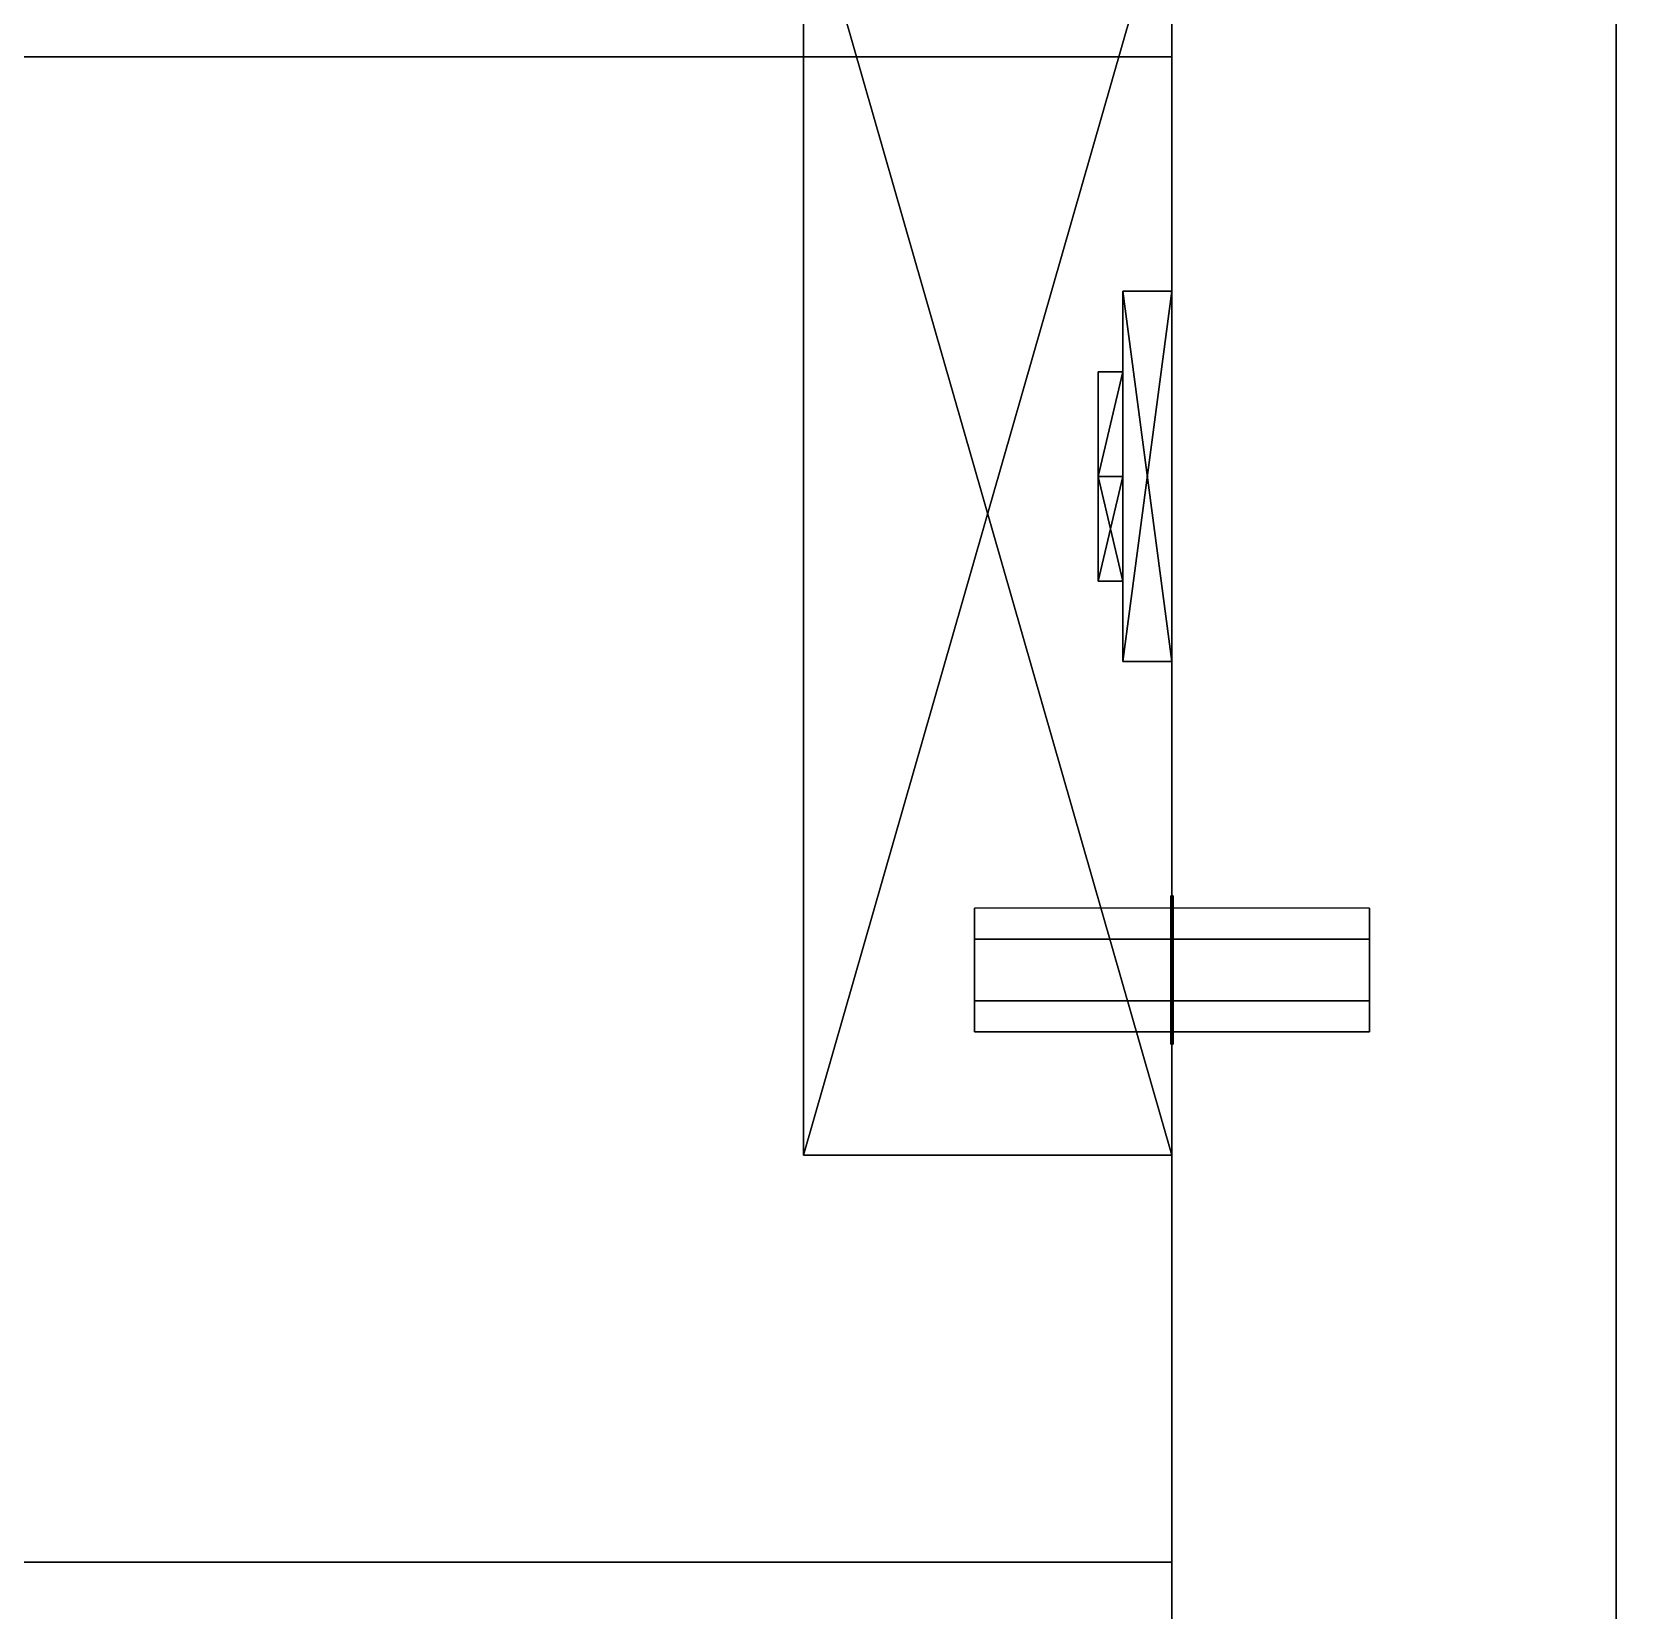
# Model space of a CAD drawing. Extents: x 0 to 4068, y -150 to 4325.
# Drawn here: x 2998.8 to 3064, y 317 to 381 of the extents above; entities that cross this region are included whole.
import ezdxf

# ---------------------------------------------------------------- set-up
doc = ezdxf.new("R2010")
doc.units = 0
for name, color, linetype in [('LAYER0', 7, 'CONTINUOUS'), ('LAYER108', 7, 'CONTINUOUS'), ('LAYER109', 7, 'CONTINUOUS'), ('LAYER111', 7, 'CONTINUOUS'), ('LAYER137', 7, 'CONTINUOUS'), ('LAYER138', 254, 'CONTINUOUS'), ('LAYER143', 253, 'CONTINUOUS'), ('LAYER145', 253, 'CONTINUOUS'), ('LAYER200', 7, 'CONTINUOUS'), ('LAYER264', 7, 'CONTINUOUS'), ('LAYER273', 7, 'CONTINUOUS'), ('LAYER276', 7, 'CONTINUOUS'), ('LAYER294', 7, 'CONTINUOUS'), ('LAYER295', 254, 'CONTINUOUS'), ('LAYER305', 253, 'CONTINUOUS'), ('LAYER307', 253, 'CONTINUOUS'), ('LAYER354', 45, 'CONTINUOUS'), ('LAYER360', 45, 'CONTINUOUS'), ('LAYER47', 7, 'CONTINUOUS')]:
    doc.layers.add(name, color=color, linetype=linetype)

msp = doc.modelspace()

# ---------------------------------------------------------------- linework, layer by layer
at = {"layer": 'LAYER0', "invisible_edges": 1}
for points in [[(4068, 4325, -5), (0, -150, -5), (0, 4325, -5), (4068, 4325, -5)], [(0, -150, -5), (4068, 4325, -5), (4068, -150, -5), (0, -150, -5)], [(4068, -150), (0, 4325), (0, -150), (4068, -150)], [(0, 4325), (4068, -150), (4068, 4325), (0, 4325)]]:
    msp.add_3dface(points, dxfattribs=at)
at = {"layer": 'LAYER108', "invisible_edges": 1}
for points in [[(3045, 0, 2359), (2139, 400, 2359), (2139, 0, 2359), (3045, 0, 2359)], [(2139, 400, 2359), (3045, 0, 2359), (3045, 400, 2359), (2139, 400, 2359)], [(3045, 400, 2341), (2139, 0, 2341), (2139, 400, 2341), (3045, 400, 2341)], [(2139, 0, 2341), (3045, 400, 2341), (3045, 0, 2341), (2139, 0, 2341)], [(3045, 0, 2359), (3045, 400, 2341), (3045, 400, 2359), (3045, 0, 2359)], [(3045, 400, 2341), (3045, 0, 2359), (3045, 0, 2341), (3045, 400, 2341)]]:
    msp.add_3dface(points, dxfattribs=at)
at = {"layer": 'LAYER109', "invisible_edges": 1}
for points in [[(2139, 0, 1701), (3045, 400, 1701), (3045, 0, 1701), (2139, 0, 1701)], [(3045, 400, 1701), (2139, 0, 1701), (2139, 400, 1701), (3045, 400, 1701)], [(2139, 400, 1719), (3045, 0, 1719), (3045, 400, 1719), (2139, 400, 1719)], [(3045, 0, 1719), (2139, 400, 1719), (2139, 0, 1719), (3045, 0, 1719)], [(3045, 0, 1719), (3045, 400, 1701), (3045, 400, 1719), (3045, 0, 1719)], [(3045, 400, 1701), (3045, 0, 1719), (3045, 0, 1701), (3045, 400, 1701)]]:
    msp.add_3dface(points, dxfattribs=at)
at = {"layer": 'LAYER111', "invisible_edges": 1}
for points in [[(3045, 0, 2360), (3045, 400, 1700), (3045, 0, 1700), (3045, 0, 2360)], [(3045, 400, 1700), (3045, 0, 2360), (3045, 400, 2360), (3045, 400, 1700)], [(3063, 0, 1700), (3045, 400, 1700), (3063, 400, 1700), (3063, 0, 1700)], [(3045, 400, 1700), (3063, 0, 1700), (3045, 0, 1700), (3045, 400, 1700)], [(3045, 0, 2360), (3063, 400, 2360), (3045, 400, 2360), (3045, 0, 2360)], [(3063, 400, 2360), (3045, 0, 2360), (3063, 0, 2360), (3063, 400, 2360)], [(3063, 400, 2360), (3063, 0, 1700), (3063, 400, 1700), (3063, 400, 2360)], [(3063, 0, 1700), (3063, 400, 2360), (3063, 0, 2360), (3063, 0, 1700)]]:
    msp.add_3dface(points, dxfattribs=at)
at = {"layer": 'LAYER137', "invisible_edges": 1}
for points in [[(2139, 24.6, 2021), (3045, 380, 2021), (3045, 24.6, 2021), (2139, 24.6, 2021)], [(3045, 380, 2021), (2139, 24.6, 2021), (2139, 380, 2021), (3045, 380, 2021)], [(2139, 380, 2039), (3045, 380, 2021), (2139, 380, 2021), (2139, 380, 2039)], [(3045, 380, 2021), (2139, 380, 2039), (3045, 380, 2039), (3045, 380, 2021)], [(2139, 380, 2039), (3045, 24.6, 2039), (3045, 380, 2039), (2139, 380, 2039)], [(3045, 24.6, 2039), (2139, 380, 2039), (2139, 24.6, 2039), (3045, 24.6, 2039)], [(3045, 24.6, 2039), (3045, 380, 2021), (3045, 380, 2039), (3045, 24.6, 2039)], [(3045, 380, 2021), (3045, 24.6, 2039), (3045, 24.6, 2021), (3045, 380, 2021)]]:
    msp.add_3dface(points, dxfattribs=at)
at = {"layer": 'LAYER138'}
for points in [[(3037, 345.5, 2018.5), (3037, 340.5, 2018.5), (3037, 341.75, 2020.665), (3037, 344.25, 2020.665)], [(3037, 345.5, 2018.5), (3037, 344.25, 2016.335), (3037, 341.75, 2016.335), (3037, 340.5, 2018.5)], [(3044.95, 340, 2018.5), (3044.95, 346, 2018.5), (3044.95, 344.5, 2021.098), (3044.95, 341.5, 2021.098)], [(3044.95, 340, 2018.5), (3044.95, 346, 2018.5), (3044.95, 344.5, 2015.902), (3044.95, 341.5, 2015.902)], [(3045.05, 340, 2018.5), (3045.05, 346, 2018.5), (3045.05, 344.5, 2021.098), (3045.05, 341.5, 2021.098)], [(3045.05, 340, 2018.5), (3045.05, 346, 2018.5), (3045.05, 344.5, 2015.902), (3045.05, 341.5, 2015.902)], [(3053, 345.5, 2018.5), (3053, 340.5, 2018.5), (3053, 341.75, 2020.665), (3053, 344.25, 2020.665)], [(3053, 345.5, 2018.5), (3053, 344.25, 2016.335), (3053, 341.75, 2016.335), (3053, 340.5, 2018.5)]]:
    msp.add_3dface(points, dxfattribs=at)
at = {"layer": 'LAYER143'}
for points in [[(3045, 335.5, 1796.217), (3030.079, 387.5, 1796.217), (3045, 387.5, 1796.217), (3045, 335.5, 1796.217)], [(3030.079, 335.5, 1796.217), (3030.079, 387.5, 1796.217), (3045, 335.5, 1796.217), (3030.079, 335.5, 1796.217)], [(3045, 387.5, 1809.783), (3030.079, 335.5, 1809.783), (3045, 335.5, 1809.783), (3045, 387.5, 1809.783)], [(3030.079, 387.5, 1809.783), (3030.079, 335.5, 1809.783), (3045, 387.5, 1809.783), (3030.079, 387.5, 1809.783)], [(3030.079, 335.5, 1796.217), (3030.079, 387.5, 1809.783), (3030.079, 387.5, 1796.217), (3030.079, 335.5, 1796.217)], [(3030.079, 335.5, 1809.783), (3030.079, 387.5, 1809.783), (3030.079, 335.5, 1796.217), (3030.079, 335.5, 1809.783)], [(3045, 355.5, 1829), (3045, 370.5, 1829), (3043.01, 370.5, 1829), (3045, 355.5, 1829)], [(3043.01, 355.5, 1829), (3045, 355.5, 1829), (3043.01, 370.5, 1829), (3043.01, 355.5, 1829)], [(3045, 370.5, 1777), (3045, 355.5, 1777), (3043.01, 355.5, 1777), (3045, 370.5, 1777)], [(3043.01, 370.5, 1777), (3045, 370.5, 1777), (3043.01, 355.5, 1777), (3043.01, 370.5, 1777)], [(3043.01, 370.5, 1829), (3045, 370.5, 1829), (3045, 370.5, 1777), (3043.01, 370.5, 1829)], [(3043.01, 370.5, 1777), (3043.01, 370.5, 1829), (3045, 370.5, 1777), (3043.01, 370.5, 1777)], [(3043.01, 355.5, 1829), (3043.01, 370.5, 1829), (3043.01, 370.5, 1777), (3043.01, 355.5, 1829)], [(3043.01, 355.5, 1777), (3043.01, 355.5, 1829), (3043.01, 370.5, 1777), (3043.01, 355.5, 1777)], [(3043.01, 367.2426, 1821.087), (3042.016, 363, 1816.291), (3042.016, 367.2426, 1821.087), (3043.01, 367.2426, 1821.087)], [(3043.01, 363, 1816.291), (3042.016, 363, 1816.291), (3043.01, 367.2426, 1821.087), (3043.01, 363, 1816.291)], [(3043.01, 367.2426, 1821.087), (3042.016, 363, 1825.883), (3043.01, 363, 1825.883), (3043.01, 367.2426, 1821.087)], [(3042.016, 367.2426, 1821.087), (3042.016, 363, 1825.883), (3043.01, 367.2426, 1821.087), (3042.016, 367.2426, 1821.087)], [(3042.016, 367.2426, 1821.087), (3042.016, 358.7574, 1821.087), (3042.016, 363, 1825.883), (3042.016, 367.2426, 1821.087)], [(3042.016, 363, 1816.291), (3042.016, 358.7574, 1821.087), (3042.016, 367.2426, 1821.087), (3042.016, 363, 1816.291)], [(3043.01, 367.2426, 1784.913), (3042.016, 363, 1780.117), (3042.016, 367.2426, 1784.913), (3043.01, 367.2426, 1784.913)], [(3043.01, 363, 1780.117), (3042.016, 363, 1780.117), (3043.01, 367.2426, 1784.913), (3043.01, 363, 1780.117)], [(3043.01, 367.2426, 1784.913), (3042.016, 363, 1789.709), (3043.01, 363, 1789.709), (3043.01, 367.2426, 1784.913)], [(3042.016, 367.2426, 1784.913), (3042.016, 363, 1789.709), (3043.01, 367.2426, 1784.913), (3042.016, 367.2426, 1784.913)], [(3042.016, 367.2426, 1784.913), (3042.016, 358.7574, 1784.913), (3042.016, 363, 1789.709), (3042.016, 367.2426, 1784.913)], [(3042.016, 363, 1780.117), (3042.016, 358.7574, 1784.913), (3042.016, 367.2426, 1784.913), (3042.016, 363, 1780.117)], [(3043.01, 367.2426, 1821.087), (3043.01, 363, 1816.291), (3043.01, 363, 1825.883), (3043.01, 367.2426, 1821.087)], [(3043.01, 367.2426, 1784.913), (3043.01, 363, 1780.117), (3043.01, 363, 1789.709), (3043.01, 367.2426, 1784.913)], [(3043.01, 363, 1816.291), (3042.016, 358.7574, 1821.087), (3042.016, 363, 1816.291), (3043.01, 363, 1816.291)], [(3043.01, 358.7574, 1821.087), (3042.016, 358.7574, 1821.087), (3043.01, 363, 1816.291), (3043.01, 358.7574, 1821.087)], [(3043.01, 358.7574, 1821.087), (3042.016, 363, 1825.883), (3042.016, 358.7574, 1821.087), (3043.01, 358.7574, 1821.087)], [(3043.01, 363, 1825.883), (3042.016, 363, 1825.883), (3043.01, 358.7574, 1821.087), (3043.01, 363, 1825.883)], [(3043.01, 363, 1780.117), (3042.016, 358.7574, 1784.913), (3042.016, 363, 1780.117), (3043.01, 363, 1780.117)], [(3043.01, 358.7574, 1784.913), (3042.016, 358.7574, 1784.913), (3043.01, 363, 1780.117), (3043.01, 358.7574, 1784.913)], [(3043.01, 358.7574, 1784.913), (3042.016, 363, 1789.709), (3042.016, 358.7574, 1784.913), (3043.01, 358.7574, 1784.913)], [(3043.01, 363, 1789.709), (3042.016, 363, 1789.709), (3043.01, 358.7574, 1784.913), (3043.01, 363, 1789.709)], [(3043.01, 363, 1816.291), (3043.01, 358.7574, 1821.087), (3043.01, 363, 1825.883), (3043.01, 363, 1816.291)], [(3043.01, 363, 1780.117), (3043.01, 358.7574, 1784.913), (3043.01, 363, 1789.709), (3043.01, 363, 1780.117)], [(3045, 355.5, 1777), (3045, 355.5, 1829), (3043.01, 355.5, 1829), (3045, 355.5, 1777)], [(3043.01, 355.5, 1777), (3045, 355.5, 1777), (3043.01, 355.5, 1829), (3043.01, 355.5, 1777)], [(3045, 335.5, 1809.783), (3030.079, 335.5, 1796.217), (3045, 335.5, 1796.217), (3045, 335.5, 1809.783)], [(3030.079, 335.5, 1809.783), (3030.079, 335.5, 1796.217), (3045, 335.5, 1809.783), (3030.079, 335.5, 1809.783)]]:
    msp.add_3dface(points, dxfattribs=at)
at = {"layer": 'LAYER145'}
for points in [[(3045, 335.5, 2250.217), (3030.079, 387.5, 2250.217), (3045, 387.5, 2250.217), (3045, 335.5, 2250.217)], [(3030.079, 335.5, 2250.217), (3030.079, 387.5, 2250.217), (3045, 335.5, 2250.217), (3030.079, 335.5, 2250.217)], [(3045, 387.5, 2263.783), (3030.079, 335.5, 2263.783), (3045, 335.5, 2263.783), (3045, 387.5, 2263.783)], [(3030.079, 387.5, 2263.783), (3030.079, 335.5, 2263.783), (3045, 387.5, 2263.783), (3030.079, 387.5, 2263.783)], [(3030.079, 335.5, 2250.217), (3030.079, 387.5, 2263.783), (3030.079, 387.5, 2250.217), (3030.079, 335.5, 2250.217)], [(3030.079, 335.5, 2263.783), (3030.079, 387.5, 2263.783), (3030.079, 335.5, 2250.217), (3030.079, 335.5, 2263.783)], [(3045, 355.5, 2283), (3045, 370.5, 2283), (3043.01, 370.5, 2283), (3045, 355.5, 2283)], [(3043.01, 355.5, 2283), (3045, 355.5, 2283), (3043.01, 370.5, 2283), (3043.01, 355.5, 2283)], [(3045, 370.5, 2231), (3045, 355.5, 2231), (3043.01, 355.5, 2231), (3045, 370.5, 2231)], [(3043.01, 370.5, 2231), (3045, 370.5, 2231), (3043.01, 355.5, 2231), (3043.01, 370.5, 2231)], [(3043.01, 370.5, 2283), (3045, 370.5, 2283), (3045, 370.5, 2231), (3043.01, 370.5, 2283)], [(3043.01, 370.5, 2231), (3043.01, 370.5, 2283), (3045, 370.5, 2231), (3043.01, 370.5, 2231)], [(3043.01, 355.5, 2283), (3043.01, 370.5, 2283), (3043.01, 370.5, 2231), (3043.01, 355.5, 2283)], [(3043.01, 355.5, 2231), (3043.01, 355.5, 2283), (3043.01, 370.5, 2231), (3043.01, 355.5, 2231)], [(3043.01, 367.2426, 2275.087), (3042.016, 363, 2270.291), (3042.016, 367.2426, 2275.087), (3043.01, 367.2426, 2275.087)], [(3043.01, 363, 2270.291), (3042.016, 363, 2270.291), (3043.01, 367.2426, 2275.087), (3043.01, 363, 2270.291)], [(3043.01, 367.2426, 2275.087), (3042.016, 363, 2279.883), (3043.01, 363, 2279.883), (3043.01, 367.2426, 2275.087)], [(3042.016, 367.2426, 2275.087), (3042.016, 363, 2279.883), (3043.01, 367.2426, 2275.087), (3042.016, 367.2426, 2275.087)], [(3042.016, 367.2426, 2275.087), (3042.016, 358.7574, 2275.087), (3042.016, 363, 2279.883), (3042.016, 367.2426, 2275.087)], [(3042.016, 363, 2270.291), (3042.016, 358.7574, 2275.087), (3042.016, 367.2426, 2275.087), (3042.016, 363, 2270.291)], [(3043.01, 367.2426, 2238.913), (3042.016, 363, 2234.117), (3042.016, 367.2426, 2238.913), (3043.01, 367.2426, 2238.913)], [(3043.01, 363, 2234.117), (3042.016, 363, 2234.117), (3043.01, 367.2426, 2238.913), (3043.01, 363, 2234.117)], [(3043.01, 367.2426, 2238.913), (3042.016, 363, 2243.709), (3043.01, 363, 2243.709), (3043.01, 367.2426, 2238.913)], [(3042.016, 367.2426, 2238.913), (3042.016, 363, 2243.709), (3043.01, 367.2426, 2238.913), (3042.016, 367.2426, 2238.913)], [(3042.016, 367.2426, 2238.913), (3042.016, 358.7574, 2238.913), (3042.016, 363, 2243.709), (3042.016, 367.2426, 2238.913)], [(3042.016, 363, 2234.117), (3042.016, 358.7574, 2238.913), (3042.016, 367.2426, 2238.913), (3042.016, 363, 2234.117)], [(3043.01, 367.2426, 2275.087), (3043.01, 363, 2270.291), (3043.01, 363, 2279.883), (3043.01, 367.2426, 2275.087)], [(3043.01, 367.2426, 2238.913), (3043.01, 363, 2234.117), (3043.01, 363, 2243.709), (3043.01, 367.2426, 2238.913)], [(3043.01, 363, 2270.291), (3042.016, 358.7574, 2275.087), (3042.016, 363, 2270.291), (3043.01, 363, 2270.291)], [(3043.01, 358.7574, 2275.087), (3042.016, 358.7574, 2275.087), (3043.01, 363, 2270.291), (3043.01, 358.7574, 2275.087)], [(3043.01, 358.7574, 2275.087), (3042.016, 363, 2279.883), (3042.016, 358.7574, 2275.087), (3043.01, 358.7574, 2275.087)], [(3043.01, 363, 2279.883), (3042.016, 363, 2279.883), (3043.01, 358.7574, 2275.087), (3043.01, 363, 2279.883)], [(3043.01, 363, 2234.117), (3042.016, 358.7574, 2238.913), (3042.016, 363, 2234.117), (3043.01, 363, 2234.117)], [(3043.01, 358.7574, 2238.913), (3042.016, 358.7574, 2238.913), (3043.01, 363, 2234.117), (3043.01, 358.7574, 2238.913)], [(3043.01, 358.7574, 2238.913), (3042.016, 363, 2243.709), (3042.016, 358.7574, 2238.913), (3043.01, 358.7574, 2238.913)], [(3043.01, 363, 2243.709), (3042.016, 363, 2243.709), (3043.01, 358.7574, 2238.913), (3043.01, 363, 2243.709)], [(3043.01, 363, 2270.291), (3043.01, 358.7574, 2275.087), (3043.01, 363, 2279.883), (3043.01, 363, 2270.291)], [(3043.01, 363, 2234.117), (3043.01, 358.7574, 2238.913), (3043.01, 363, 2243.709), (3043.01, 363, 2234.117)], [(3045, 355.5, 2231), (3045, 355.5, 2283), (3043.01, 355.5, 2283), (3045, 355.5, 2231)], [(3043.01, 355.5, 2231), (3045, 355.5, 2231), (3043.01, 355.5, 2283), (3043.01, 355.5, 2231)], [(3045, 335.5, 2263.783), (3030.079, 335.5, 2250.217), (3045, 335.5, 2250.217), (3045, 335.5, 2263.783)], [(3030.079, 335.5, 2263.783), (3030.079, 335.5, 2250.217), (3045, 335.5, 2263.783), (3030.079, 335.5, 2263.783)]]:
    msp.add_3dface(points, dxfattribs=at)
at = {"layer": 'LAYER200', "invisible_edges": 1}
for points in [[(3081, 0, 150), (3063, 400, 150), (3081, 400, 150), (3081, 0, 150)], [(3063, 400, 150), (3081, 0, 150), (3063, 0, 150), (3063, 400, 150)], [(3063, 0, 875), (3081, 400, 875), (3063, 400, 875), (3063, 0, 875)], [(3081, 400, 875), (3063, 0, 875), (3081, 0, 875), (3081, 400, 875)], [(3063, 400, 150), (3063, 0, 875), (3063, 400, 875), (3063, 400, 150)], [(3063, 0, 875), (3063, 400, 150), (3063, 0, 150), (3063, 0, 875)]]:
    msp.add_3dface(points, dxfattribs=at)
at = {"layer": 'LAYER264', "invisible_edges": 1}
for points in [[(2139, 0, 151), (3045, 400, 151), (3045, 0, 151), (2139, 0, 151)], [(3045, 400, 151), (2139, 0, 151), (2139, 400, 151), (3045, 400, 151)], [(2139, 400, 169), (3045, 0, 169), (3045, 400, 169), (2139, 400, 169)], [(3045, 0, 169), (2139, 400, 169), (2139, 0, 169), (3045, 0, 169)], [(3045, 0, 169), (3045, 400, 151), (3045, 400, 169), (3045, 0, 169)], [(3045, 400, 151), (3045, 0, 169), (3045, 0, 151), (3045, 400, 151)]]:
    msp.add_3dface(points, dxfattribs=at)
at = {"layer": 'LAYER273', "invisible_edges": 1}
for points in [[(3045, 0, 875), (3045, 400, 150), (3045, 0, 150), (3045, 0, 875)], [(3045, 400, 150), (3045, 0, 875), (3045, 400, 875), (3045, 400, 150)], [(3063, 0, 150), (3045, 400, 150), (3063, 400, 150), (3063, 0, 150)], [(3045, 400, 150), (3063, 0, 150), (3045, 0, 150), (3045, 400, 150)], [(3045, 0, 875), (3063, 400, 875), (3045, 400, 875), (3045, 0, 875)], [(3063, 400, 875), (3045, 0, 875), (3063, 0, 875), (3063, 400, 875)], [(3063, 400, 875), (3063, 0, 150), (3063, 400, 150), (3063, 400, 875)], [(3063, 0, 150), (3063, 400, 875), (3063, 0, 875), (3063, 0, 150)]]:
    msp.add_3dface(points, dxfattribs=at)
at = {"layer": 'LAYER276', "invisible_edges": 1}
for points in [[(2139, 319, 856.5), (3045, 399, 856.5), (3045, 319, 856.5), (2139, 319, 856.5)], [(3045, 399, 856.5), (2139, 319, 856.5), (2139, 399, 856.5), (3045, 399, 856.5)], [(2139, 399, 874.5), (3045, 319, 874.5), (3045, 399, 874.5), (2139, 399, 874.5)], [(3045, 319, 874.5), (2139, 399, 874.5), (2139, 319, 874.5), (3045, 319, 874.5)], [(3045, 319, 874.5), (3045, 399, 856.5), (3045, 399, 874.5), (3045, 319, 874.5)], [(3045, 399, 856.5), (3045, 319, 874.5), (3045, 319, 856.5), (3045, 399, 856.5)], [(3045, 319, 874.5), (2139, 319, 856.5), (3045, 319, 856.5), (3045, 319, 874.5)], [(2139, 319, 856.5), (3045, 319, 874.5), (2139, 319, 874.5), (2139, 319, 856.5)]]:
    msp.add_3dface(points, dxfattribs=at)
at = {"layer": 'LAYER294', "invisible_edges": 1}
for points in [[(2139, 24.6, 503.5), (3045, 380, 503.5), (3045, 24.6, 503.5), (2139, 24.6, 503.5)], [(3045, 380, 503.5), (2139, 24.6, 503.5), (2139, 380, 503.5), (3045, 380, 503.5)], [(2139, 380, 521.5), (3045, 380, 503.5), (2139, 380, 503.5), (2139, 380, 521.5)], [(3045, 380, 503.5), (2139, 380, 521.5), (3045, 380, 521.5), (3045, 380, 503.5)], [(2139, 380, 521.5), (3045, 24.6, 521.5), (3045, 380, 521.5), (2139, 380, 521.5)], [(3045, 24.6, 521.5), (2139, 380, 521.5), (2139, 24.6, 521.5), (3045, 24.6, 521.5)], [(3045, 24.6, 521.5), (3045, 380, 503.5), (3045, 380, 521.5), (3045, 24.6, 521.5)], [(3045, 380, 503.5), (3045, 24.6, 521.5), (3045, 24.6, 503.5), (3045, 380, 503.5)]]:
    msp.add_3dface(points, dxfattribs=at)
at = {"layer": 'LAYER295'}
for points in [[(3037, 345.5, 501), (3037, 340.5, 501), (3037, 341.75, 503.165), (3037, 344.25, 503.165)], [(3037, 345.5, 501), (3037, 344.25, 498.8349), (3037, 341.75, 498.8349), (3037, 340.5, 501)], [(3044.95, 340, 501), (3044.95, 346, 501), (3044.95, 344.5, 503.5981), (3044.95, 341.5, 503.5981)], [(3044.95, 340, 501), (3044.95, 346, 501), (3044.95, 344.5, 498.4019), (3044.95, 341.5, 498.4019)], [(3045.05, 340, 501), (3045.05, 346, 501), (3045.05, 344.5, 503.5981), (3045.05, 341.5, 503.5981)], [(3045.05, 340, 501), (3045.05, 346, 501), (3045.05, 344.5, 498.4019), (3045.05, 341.5, 498.4019)], [(3053, 345.5, 501), (3053, 340.5, 501), (3053, 341.75, 503.165), (3053, 344.25, 503.165)], [(3053, 345.5, 501), (3053, 344.25, 498.8349), (3053, 341.75, 498.8349), (3053, 340.5, 501)]]:
    msp.add_3dface(points, dxfattribs=at)
at = {"layer": 'LAYER305'}
for points in [[(3045, 335.5, 246.2174), (3030.079, 387.5, 246.2174), (3045, 387.5, 246.2174), (3045, 335.5, 246.2174)], [(3030.079, 335.5, 246.2174), (3030.079, 387.5, 246.2174), (3045, 335.5, 246.2174), (3030.079, 335.5, 246.2174)], [(3045, 387.5, 259.7826), (3030.079, 335.5, 259.7826), (3045, 335.5, 259.7826), (3045, 387.5, 259.7826)], [(3030.079, 387.5, 259.7826), (3030.079, 335.5, 259.7826), (3045, 387.5, 259.7826), (3030.079, 387.5, 259.7826)], [(3030.079, 335.5, 246.2174), (3030.079, 387.5, 259.7826), (3030.079, 387.5, 246.2174), (3030.079, 335.5, 246.2174)], [(3030.079, 335.5, 259.7826), (3030.079, 387.5, 259.7826), (3030.079, 335.5, 246.2174), (3030.079, 335.5, 259.7826)], [(3045, 355.5, 279), (3045, 370.5, 279), (3043.01, 370.5, 279), (3045, 355.5, 279)], [(3043.01, 355.5, 279), (3045, 355.5, 279), (3043.01, 370.5, 279), (3043.01, 355.5, 279)], [(3045, 370.5, 227), (3045, 355.5, 227), (3043.01, 355.5, 227), (3045, 370.5, 227)], [(3043.01, 370.5, 227), (3045, 370.5, 227), (3043.01, 355.5, 227), (3043.01, 370.5, 227)], [(3043.01, 370.5, 279), (3045, 370.5, 279), (3045, 370.5, 227), (3043.01, 370.5, 279)], [(3043.01, 370.5, 227), (3043.01, 370.5, 279), (3045, 370.5, 227), (3043.01, 370.5, 227)], [(3043.01, 355.5, 279), (3043.01, 370.5, 279), (3043.01, 370.5, 227), (3043.01, 355.5, 279)], [(3043.01, 355.5, 227), (3043.01, 355.5, 279), (3043.01, 370.5, 227), (3043.01, 355.5, 227)], [(3043.01, 367.2426, 271.0869), (3042.016, 363, 266.2909), (3042.016, 367.2426, 271.0869), (3043.01, 367.2426, 271.0869)], [(3043.01, 363, 266.2909), (3042.016, 363, 266.2909), (3043.01, 367.2426, 271.0869), (3043.01, 363, 266.2909)], [(3043.01, 367.2426, 271.0869), (3042.016, 363, 275.883), (3043.01, 363, 275.883), (3043.01, 367.2426, 271.0869)], [(3042.016, 367.2426, 271.0869), (3042.016, 363, 275.883), (3043.01, 367.2426, 271.0869), (3042.016, 367.2426, 271.0869)], [(3042.016, 367.2426, 271.0869), (3042.016, 358.7574, 271.0869), (3042.016, 363, 275.883), (3042.016, 367.2426, 271.0869)], [(3042.016, 363, 266.2909), (3042.016, 358.7574, 271.0869), (3042.016, 367.2426, 271.0869), (3042.016, 363, 266.2909)], [(3043.01, 367.2426, 234.913), (3042.016, 363, 230.117), (3042.016, 367.2426, 234.913), (3043.01, 367.2426, 234.913)], [(3043.01, 363, 230.117), (3042.016, 363, 230.117), (3043.01, 367.2426, 234.913), (3043.01, 363, 230.117)], [(3043.01, 367.2426, 234.913), (3042.016, 363, 239.7091), (3043.01, 363, 239.7091), (3043.01, 367.2426, 234.913)], [(3042.016, 367.2426, 234.913), (3042.016, 363, 239.7091), (3043.01, 367.2426, 234.913), (3042.016, 367.2426, 234.913)], [(3042.016, 367.2426, 234.913), (3042.016, 358.7574, 234.913), (3042.016, 363, 239.7091), (3042.016, 367.2426, 234.913)], [(3042.016, 363, 230.117), (3042.016, 358.7574, 234.913), (3042.016, 367.2426, 234.913), (3042.016, 363, 230.117)], [(3043.01, 367.2426, 271.0869), (3043.01, 363, 266.2909), (3043.01, 363, 275.883), (3043.01, 367.2426, 271.0869)], [(3043.01, 367.2426, 234.913), (3043.01, 363, 230.117), (3043.01, 363, 239.7091), (3043.01, 367.2426, 234.913)], [(3043.01, 363, 266.2909), (3042.016, 358.7574, 271.0869), (3042.016, 363, 266.2909), (3043.01, 363, 266.2909)], [(3043.01, 358.7574, 271.0869), (3042.016, 358.7574, 271.0869), (3043.01, 363, 266.2909), (3043.01, 358.7574, 271.0869)], [(3043.01, 358.7574, 271.0869), (3042.016, 363, 275.883), (3042.016, 358.7574, 271.0869), (3043.01, 358.7574, 271.0869)], [(3043.01, 363, 275.883), (3042.016, 363, 275.883), (3043.01, 358.7574, 271.0869), (3043.01, 363, 275.883)], [(3043.01, 363, 230.117), (3042.016, 358.7574, 234.913), (3042.016, 363, 230.117), (3043.01, 363, 230.117)], [(3043.01, 358.7574, 234.913), (3042.016, 358.7574, 234.913), (3043.01, 363, 230.117), (3043.01, 358.7574, 234.913)], [(3043.01, 358.7574, 234.913), (3042.016, 363, 239.7091), (3042.016, 358.7574, 234.913), (3043.01, 358.7574, 234.913)], [(3043.01, 363, 239.7091), (3042.016, 363, 239.7091), (3043.01, 358.7574, 234.913), (3043.01, 363, 239.7091)], [(3043.01, 363, 266.2909), (3043.01, 358.7574, 271.0869), (3043.01, 363, 275.883), (3043.01, 363, 266.2909)], [(3043.01, 363, 230.117), (3043.01, 358.7574, 234.913), (3043.01, 363, 239.7091), (3043.01, 363, 230.117)], [(3045, 355.5, 227), (3045, 355.5, 279), (3043.01, 355.5, 279), (3045, 355.5, 227)], [(3043.01, 355.5, 227), (3045, 355.5, 227), (3043.01, 355.5, 279), (3043.01, 355.5, 227)], [(3045, 335.5, 259.7826), (3030.079, 335.5, 246.2174), (3045, 335.5, 246.2174), (3045, 335.5, 259.7826)], [(3030.079, 335.5, 259.7826), (3030.079, 335.5, 246.2174), (3045, 335.5, 259.7826), (3030.079, 335.5, 259.7826)]]:
    msp.add_3dface(points, dxfattribs=at)
at = {"layer": 'LAYER307'}
for points in [[(3045, 335.5, 765.2174), (3030.079, 387.5, 765.2174), (3045, 387.5, 765.2174), (3045, 335.5, 765.2174)], [(3030.079, 335.5, 765.2174), (3030.079, 387.5, 765.2174), (3045, 335.5, 765.2174), (3030.079, 335.5, 765.2174)], [(3045, 387.5, 778.7826), (3030.079, 335.5, 778.7826), (3045, 335.5, 778.7826), (3045, 387.5, 778.7826)], [(3030.079, 387.5, 778.7826), (3030.079, 335.5, 778.7826), (3045, 387.5, 778.7826), (3030.079, 387.5, 778.7826)], [(3030.079, 335.5, 765.2174), (3030.079, 387.5, 778.7826), (3030.079, 387.5, 765.2174), (3030.079, 335.5, 765.2174)], [(3030.079, 335.5, 778.7826), (3030.079, 387.5, 778.7826), (3030.079, 335.5, 765.2174), (3030.079, 335.5, 778.7826)], [(3045, 355.5, 798), (3045, 370.5, 798), (3043.01, 370.5, 798), (3045, 355.5, 798)], [(3043.01, 355.5, 798), (3045, 355.5, 798), (3043.01, 370.5, 798), (3043.01, 355.5, 798)], [(3045, 370.5, 746), (3045, 355.5, 746), (3043.01, 355.5, 746), (3045, 370.5, 746)], [(3043.01, 370.5, 746), (3045, 370.5, 746), (3043.01, 355.5, 746), (3043.01, 370.5, 746)], [(3043.01, 370.5, 798), (3045, 370.5, 798), (3045, 370.5, 746), (3043.01, 370.5, 798)], [(3043.01, 370.5, 746), (3043.01, 370.5, 798), (3045, 370.5, 746), (3043.01, 370.5, 746)], [(3043.01, 355.5, 798), (3043.01, 370.5, 798), (3043.01, 370.5, 746), (3043.01, 355.5, 798)], [(3043.01, 355.5, 746), (3043.01, 355.5, 798), (3043.01, 370.5, 746), (3043.01, 355.5, 746)], [(3043.01, 367.2426, 790.087), (3042.016, 363, 785.291), (3042.016, 367.2426, 790.087), (3043.01, 367.2426, 790.087)], [(3043.01, 363, 785.291), (3042.016, 363, 785.291), (3043.01, 367.2426, 790.087), (3043.01, 363, 785.291)], [(3043.01, 367.2426, 790.087), (3042.016, 363, 794.883), (3043.01, 363, 794.883), (3043.01, 367.2426, 790.087)], [(3042.016, 367.2426, 790.087), (3042.016, 363, 794.883), (3043.01, 367.2426, 790.087), (3042.016, 367.2426, 790.087)], [(3042.016, 367.2426, 790.087), (3042.016, 358.7574, 790.087), (3042.016, 363, 794.883), (3042.016, 367.2426, 790.087)], [(3042.016, 363, 785.291), (3042.016, 358.7574, 790.087), (3042.016, 367.2426, 790.087), (3042.016, 363, 785.291)], [(3043.01, 367.2426, 753.913), (3042.016, 363, 749.117), (3042.016, 367.2426, 753.913), (3043.01, 367.2426, 753.913)], [(3043.01, 363, 749.117), (3042.016, 363, 749.117), (3043.01, 367.2426, 753.913), (3043.01, 363, 749.117)], [(3043.01, 367.2426, 753.913), (3042.016, 363, 758.709), (3043.01, 363, 758.709), (3043.01, 367.2426, 753.913)], [(3042.016, 367.2426, 753.913), (3042.016, 363, 758.709), (3043.01, 367.2426, 753.913), (3042.016, 367.2426, 753.913)], [(3042.016, 367.2426, 753.913), (3042.016, 358.7574, 753.913), (3042.016, 363, 758.709), (3042.016, 367.2426, 753.913)], [(3042.016, 363, 749.117), (3042.016, 358.7574, 753.913), (3042.016, 367.2426, 753.913), (3042.016, 363, 749.117)], [(3043.01, 367.2426, 790.087), (3043.01, 363, 785.291), (3043.01, 363, 794.883), (3043.01, 367.2426, 790.087)], [(3043.01, 367.2426, 753.913), (3043.01, 363, 749.117), (3043.01, 363, 758.709), (3043.01, 367.2426, 753.913)], [(3043.01, 363, 785.291), (3042.016, 358.7574, 790.087), (3042.016, 363, 785.291), (3043.01, 363, 785.291)], [(3043.01, 358.7574, 790.087), (3042.016, 358.7574, 790.087), (3043.01, 363, 785.291), (3043.01, 358.7574, 790.087)], [(3043.01, 358.7574, 790.087), (3042.016, 363, 794.883), (3042.016, 358.7574, 790.087), (3043.01, 358.7574, 790.087)], [(3043.01, 363, 794.883), (3042.016, 363, 794.883), (3043.01, 358.7574, 790.087), (3043.01, 363, 794.883)], [(3043.01, 363, 749.117), (3042.016, 358.7574, 753.913), (3042.016, 363, 749.117), (3043.01, 363, 749.117)], [(3043.01, 358.7574, 753.913), (3042.016, 358.7574, 753.913), (3043.01, 363, 749.117), (3043.01, 358.7574, 753.913)], [(3043.01, 358.7574, 753.913), (3042.016, 363, 758.709), (3042.016, 358.7574, 753.913), (3043.01, 358.7574, 753.913)], [(3043.01, 363, 758.709), (3042.016, 363, 758.709), (3043.01, 358.7574, 753.913), (3043.01, 363, 758.709)], [(3043.01, 363, 785.291), (3043.01, 358.7574, 790.087), (3043.01, 363, 794.883), (3043.01, 363, 785.291)], [(3043.01, 363, 749.117), (3043.01, 358.7574, 753.913), (3043.01, 363, 758.709), (3043.01, 363, 749.117)], [(3045, 355.5, 746), (3045, 355.5, 798), (3043.01, 355.5, 798), (3045, 355.5, 746)], [(3043.01, 355.5, 746), (3045, 355.5, 746), (3043.01, 355.5, 798), (3043.01, 355.5, 746)], [(3045, 335.5, 778.7826), (3030.079, 335.5, 765.2174), (3045, 335.5, 765.2174), (3045, 335.5, 778.7826)], [(3030.079, 335.5, 778.7826), (3030.079, 335.5, 765.2174), (3045, 335.5, 778.7826), (3030.079, 335.5, 778.7826)]]:
    msp.add_3dface(points, dxfattribs=at)
at = {"layer": 'LAYER354', "invisible_edges": 1}
for points in [[(1176, 0, 875), (3495, 423, 875), (3495, 0, 875), (1176, 0, 875)], [(3495, 423, 875), (1176, 0, 875), (1176, 423, 875), (3495, 423, 875)], [(1176, 423, 893), (3495, 0, 893), (3495, 423, 893), (1176, 423, 893)], [(3495, 0, 893), (1176, 423, 893), (1176, 0, 893), (3495, 0, 893)]]:
    msp.add_3dface(points, dxfattribs=at)
at = {"layer": 'LAYER360', "invisible_edges": 1}
for points in [[(1176, 423, 1700), (3495, 0, 1700), (3495, 423, 1700), (1176, 423, 1700)], [(3495, 0, 1700), (1176, 423, 1700), (1176, 0, 1700), (3495, 0, 1700)], [(1176, 0, 1682), (3495, 423, 1682), (3495, 0, 1682), (1176, 0, 1682)], [(3495, 423, 1682), (1176, 0, 1682), (1176, 423, 1682), (3495, 423, 1682)]]:
    msp.add_3dface(points, dxfattribs=at)
at = {"layer": 'LAYER47', "invisible_edges": 1}
for points in [[(3081, 0, 1700), (3063, 400, 1700), (3081, 400, 1700), (3081, 0, 1700)], [(3063, 400, 1700), (3081, 0, 1700), (3063, 0, 1700), (3063, 400, 1700)], [(3063, 0, 2360), (3081, 400, 2360), (3063, 400, 2360), (3063, 0, 2360)], [(3081, 400, 2360), (3063, 0, 2360), (3081, 0, 2360), (3081, 400, 2360)], [(3063, 400, 1700), (3063, 0, 2360), (3063, 400, 2360), (3063, 400, 1700)], [(3063, 0, 2360), (3063, 400, 1700), (3063, 0, 1700), (3063, 0, 2360)]]:
    msp.add_3dface(points, dxfattribs=at)

# ---------------------------------------------------------------- meshes
at = {"layer": 'LAYER138'}
mesh = msp.add_polymesh((2, 6), dxfattribs=dict(at, n_close=True))
for k, corner in enumerate([(3037, 345.5, 2018.5), (3037, 344.25, 2020.665), (3037, 341.75, 2020.665), (3037, 340.5, 2018.5), (3037, 341.75, 2016.335), (3037, 344.25, 2016.335), (3053, 345.5, 2018.5), (3053, 344.25, 2020.665), (3053, 341.75, 2020.665), (3053, 340.5, 2018.5), (3053, 341.75, 2016.335), (3053, 344.25, 2016.335)]):
    mesh.set_mesh_vertex(divmod(k, 6), corner)
mesh = msp.add_polymesh((2, 6), dxfattribs=dict(at, n_close=True))
for k, corner in enumerate([(3044.95, 346, 2018.5), (3044.95, 344.5, 2021.098), (3044.95, 341.5, 2021.098), (3044.95, 340, 2018.5), (3044.95, 341.5, 2015.902), (3044.95, 344.5, 2015.902), (3045.05, 346, 2018.5), (3045.05, 344.5, 2021.098), (3045.05, 341.5, 2021.098), (3045.05, 340, 2018.5), (3045.05, 341.5, 2015.902), (3045.05, 344.5, 2015.902)]):
    mesh.set_mesh_vertex(divmod(k, 6), corner)
at = {"layer": 'LAYER295'}
mesh = msp.add_polymesh((2, 6), dxfattribs=dict(at, n_close=True))
for k, corner in enumerate([(3037, 345.5, 501), (3037, 344.25, 503.165), (3037, 341.75, 503.165), (3037, 340.5, 501), (3037, 341.75, 498.8349), (3037, 344.25, 498.8349), (3053, 345.5, 501), (3053, 344.25, 503.165), (3053, 341.75, 503.165), (3053, 340.5, 501), (3053, 341.75, 498.8349), (3053, 344.25, 498.8349)]):
    mesh.set_mesh_vertex(divmod(k, 6), corner)
mesh = msp.add_polymesh((2, 6), dxfattribs=dict(at, n_close=True))
for k, corner in enumerate([(3044.95, 346, 501), (3044.95, 344.5, 503.5981), (3044.95, 341.5, 503.5981), (3044.95, 340, 501), (3044.95, 341.5, 498.4019), (3044.95, 344.5, 498.4019), (3045.05, 346, 501), (3045.05, 344.5, 503.5981), (3045.05, 341.5, 503.5981), (3045.05, 340, 501), (3045.05, 341.5, 498.4019), (3045.05, 344.5, 498.4019)]):
    mesh.set_mesh_vertex(divmod(k, 6), corner)

doc.saveas('drawing.dxf')
